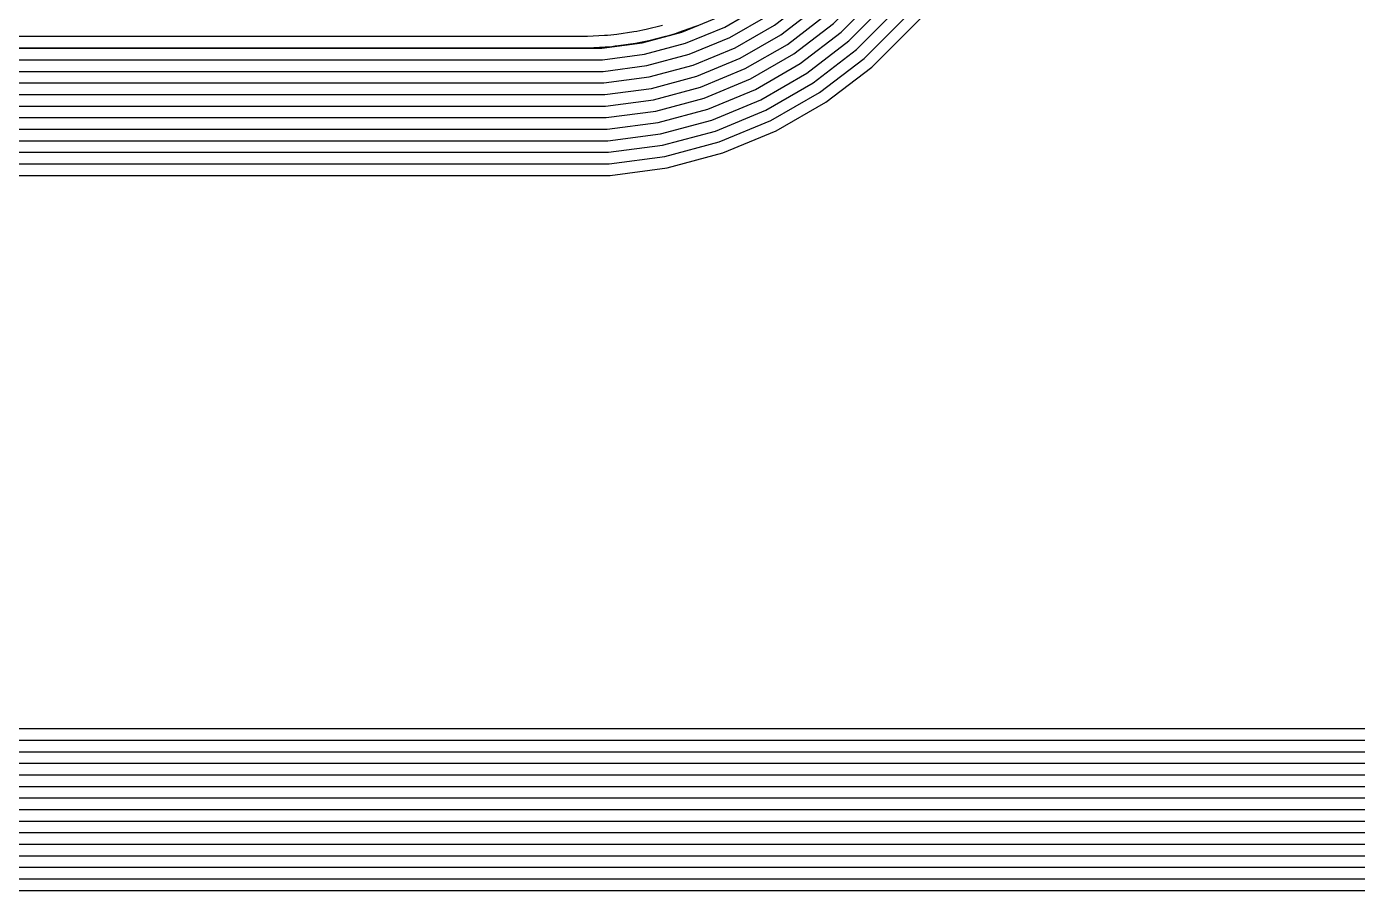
# Model space of a CAD drawing. Header units: metres. Extents: x -0.2 to 25.7, y -0.2 to 18.1.
# Drawn here: x 11.28 to 17.04, y -0.22 to 3.51 of the extents above; entities that cross this region are included whole.
import ezdxf

# ---------------------------------------------------------------- set-up
doc = ezdxf.new("R2010")
doc.units = ezdxf.units.M

msp = doc.modelspace()

# ---------------------------------------------------------------- linework, layer by layer
for points in [[(9.5893, 3.3685), (13.7729, 3.3685), (13.9549, 3.3924), (14.1322, 3.4399), (14.3018, 3.5102), (14.4608, 3.602), (14.6064, 3.7137), (16.7363, 5.8436), (16.848, 5.9892), (16.9398, 6.1482), (17.0101, 6.3178), (17.0576, 6.4952)], [(9.5827, 3.2685), (13.7794, 3.2685), (13.9744, 3.2941), (14.1644, 3.345), (14.3461, 3.4203), (14.5165, 3.5187), (14.6725, 3.6384), (16.8116, 5.7775), (16.9314, 5.9335), (17.0297, 6.1039), (17.105, 6.2856)], [(9.586, 3.3185), (13.7761, 3.3185), (13.9646, 3.3433), (14.1483, 3.3925), (14.324, 3.4653), (14.4886, 3.5603), (14.6395, 3.6761), (16.7739, 5.8105), (16.8897, 5.9614), (16.9848, 6.126), (17.0575, 6.3017)], [(9.5762, 3.1685), (13.786, 3.1685), (13.994, 3.1958), (14.1966, 3.2501), (14.3905, 3.3304), (14.5722, 3.4353), (14.7386, 3.563), (16.887, 5.7114), (17.0147, 5.8779), (17.1196, 6.0596)], [(9.5794, 3.2185), (13.7827, 3.2185), (13.9842, 3.245), (14.1805, 3.2976), (14.3683, 3.3754), (14.5443, 3.477), (14.7056, 3.6007), (16.8493, 5.7445), (16.973, 5.9057), (17.0746, 6.0817)], [(9.5696, 3.0685), (13.7925, 3.0685), (14.0135, 3.0976), (14.2288, 3.1553), (14.4348, 3.2406), (14.6278, 3.352), (14.8047, 3.4877), (16.9623, 5.6453), (17.098, 5.8222)], [(9.5729, 3.1185), (13.7892, 3.1185), (14.0038, 3.1467), (14.2127, 3.2027), (14.4126, 3.2855), (14.6, 3.3937), (14.7716, 3.5254), (16.9246, 5.6784), (17.0563, 5.85)], [(9.5663, 3.0185), (13.7958, 3.0185), (14.0233, 3.0484), (14.245, 3.1078), (14.457, 3.1956), (14.6557, 3.3104), (14.8377, 3.45), (17, 5.6123), (17.1397, 5.7943)], [(9.5598, 2.9185), (13.8024, 2.9185), (14.0429, 2.9501), (14.2772, 3.0129), (14.5013, 3.1057), (14.7114, 3.227), (14.9038, 3.3747), (17.0753, 5.5462)], [(9.5631, 2.9685), (13.7991, 2.9685), (14.0331, 2.9993), (14.2611, 3.0604), (14.4791, 3.1507), (14.6835, 3.2687), (14.8707, 3.4124), (17.0377, 5.5793)], [(9.5565, 2.8685), (13.8056, 2.8685), (14.0526, 2.901), (14.2933, 2.9655), (14.5234, 3.0608), (14.7392, 3.1854), (14.9368, 3.337), (17.113, 5.5132)], [(9.5925, 3.4185), (13.7696, 3.4185), (13.9451, 3.4416), (14.1161, 3.4874), (14.2797, 3.5551)], [(14.0325, 3.5174), (13.9611, 3.4995), (13.948, 3.4964), (13.9348, 3.4936), (13.9215, 3.4911), (13.9082, 3.489), (13.8353, 3.4782), (13.8219, 3.4763), (13.8085, 3.4748), (13.7951, 3.4737), (13.7816, 3.4729), (13.7081, 3.4692), (13.6946, 3.4688), (13.6811, 3.4686), (9.6811, 3.4686)], [(14.1842, 3.5159), (14.1704, 3.5108), (14.101, 3.486), (14.0871, 3.4812), (14.0731, 3.4767), (14.0589, 3.4726), (14.0447, 3.4689), (13.9732, 3.451), (13.9589, 3.4476), (13.9445, 3.4445), (13.93, 3.4418), (13.9155, 3.4395), (13.8427, 3.4287), (13.8281, 3.4267), (13.8134, 3.4251), (13.7988, 3.4238), (13.7841, 3.4229), (13.7105, 3.4193), (13.6958, 3.4188), (13.6811, 3.4186), (9.6811, 3.4186)], [(2.5732, 0.4755), (22.8769, 0.4755)], [(2.5732, 0.4255), (22.8769, 0.4255)], [(2.5732, 0.3755), (22.8769, 0.3755)], [(2.5732, 0.3255), (22.8769, 0.3255)], [(2.5732, 0.2755), (22.8769, 0.2755)], [(2.5732, 0.2255), (22.8769, 0.2255)], [(2.5732, 0.1755), (22.8769, 0.1755)], [(2.5732, 0.1255), (22.8769, 0.1255)], [(2.5732, 0.0755), (22.8769, 0.0755)], [(2.5732, 0.0255), (22.8769, 0.0255)], [(2.5732, -0.0245), (22.8769, -0.0245)], [(2.5732, -0.0745), (22.8769, -0.0745)], [(2.5732, -0.1245), (22.8769, -0.1245)], [(2.5732, -0.1745), (22.8769, -0.1745)], [(2.5732, -0.2245), (22.8769, -0.2245)]]:
    msp.add_lwpolyline(points)

doc.saveas('drawing.dxf')
